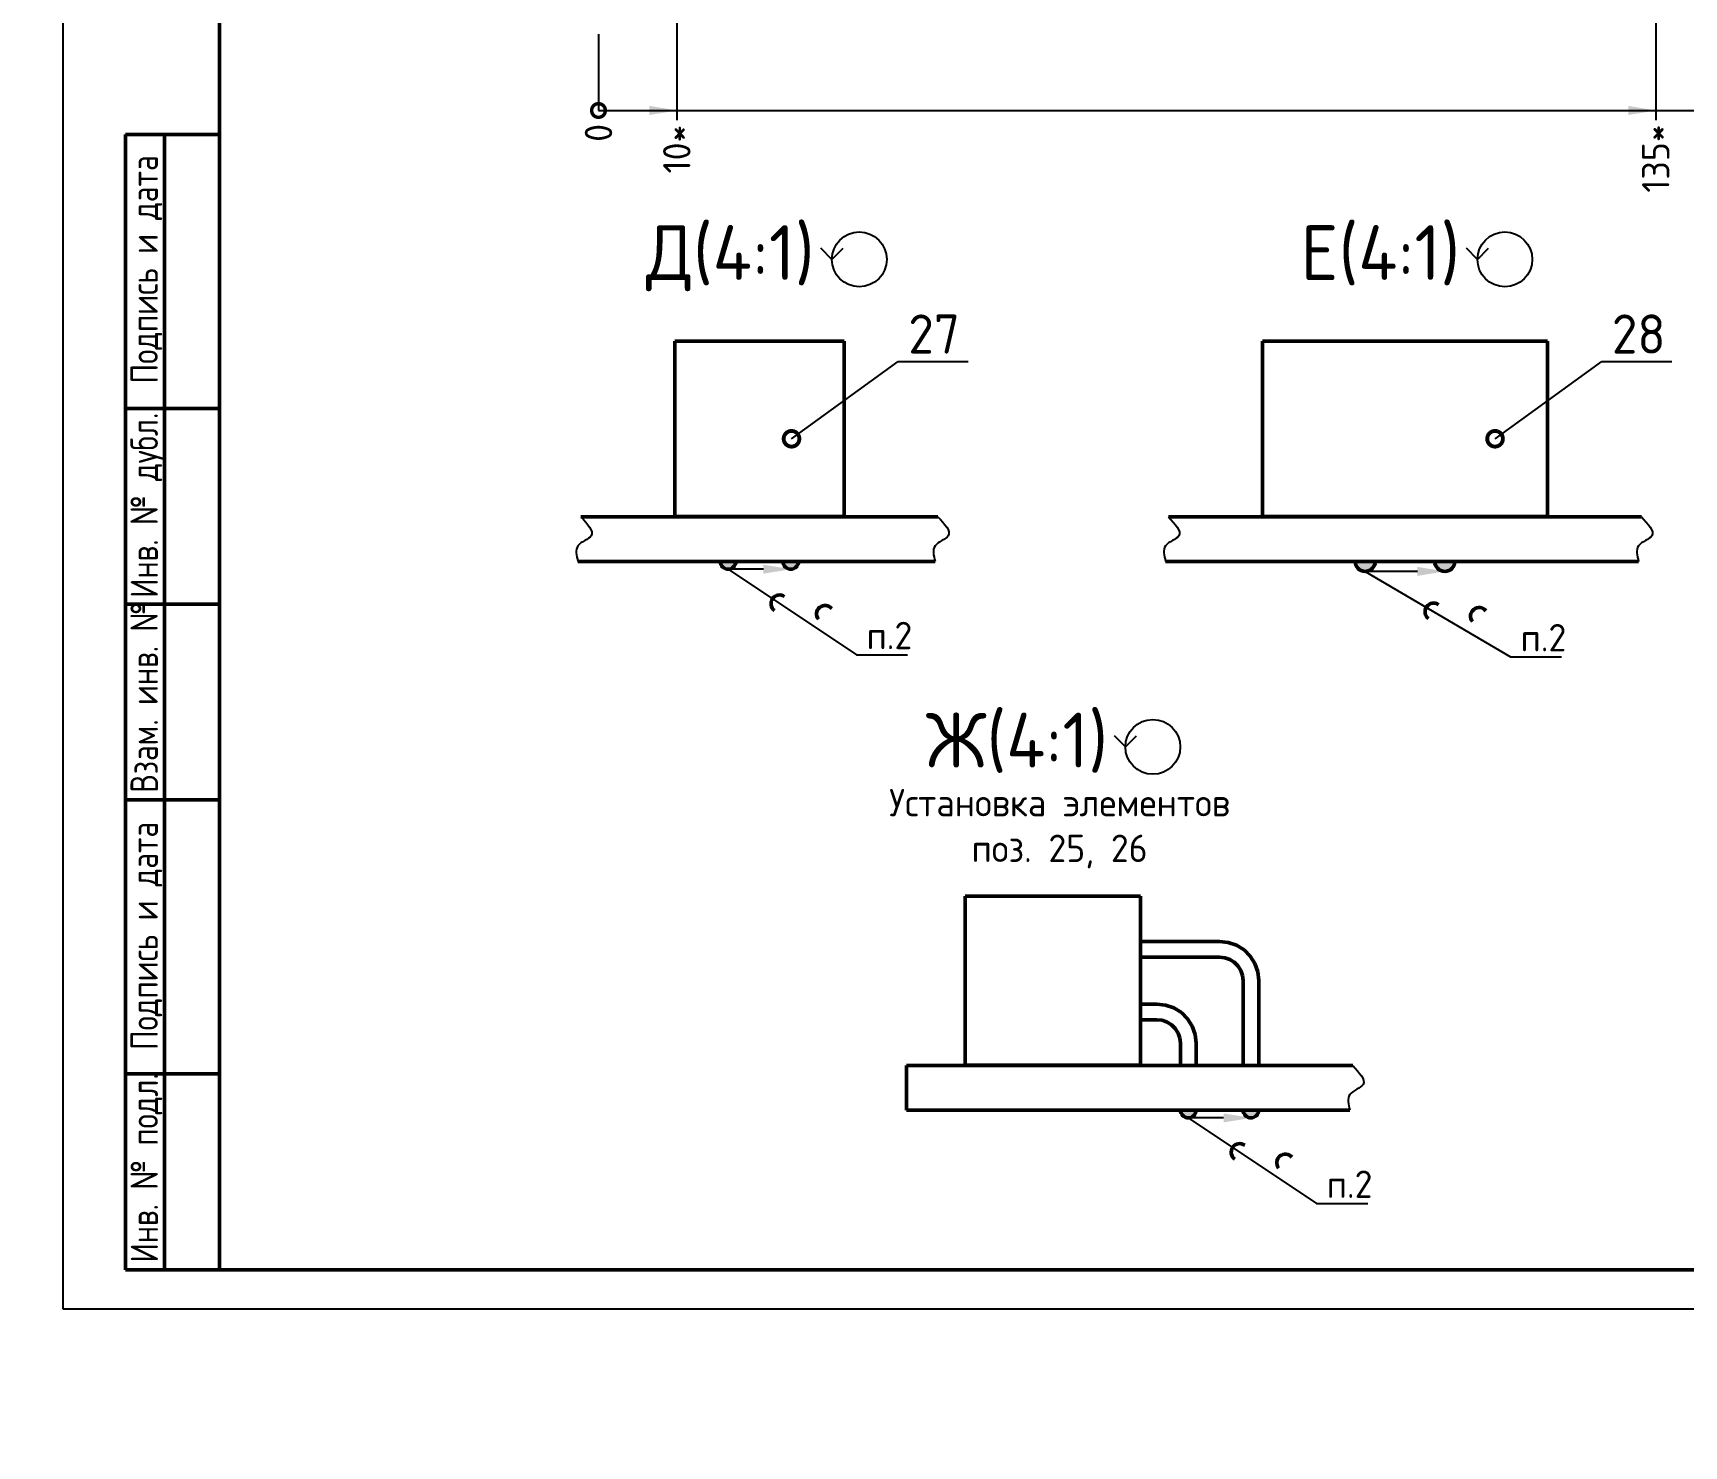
# Model space of a CAD drawing. Header units: millimetres. Extents: x -55 to 2039, y 0 to 512.
# Drawn here: x 830.3 to 1041.1, y 0 to 180.5 of the extents above; entities that cross this region are included whole.
import ezdxf
from ezdxf import colors
from ezdxf.entities.mleader import LeaderData, LeaderLine
from ezdxf.enums import TextEntityAlignment as Align
from ezdxf.math import Vec2, Vec3

# ---------------------------------------------------------------- set-up
doc = ezdxf.new("R2010")
doc.units = ezdxf.units.MM
doc.linetypes.add('Сплошная', pattern=[0])
doc.layers.add('Виды', color=30, linetype='Continuous')
doc.layers.add('Размеры', color=121, linetype='Continuous')
doc.layers.add('текст', color=2, linetype='Continuous', lineweight=30)
doc.styles.add('GOST TYPE B', font='', dxfattribs={"height": 3.5})
doc.styles.add('Поз. GOST TYPE B', font='', dxfattribs={"height": 5})
doc.styles.get('GOST TYPE B').set_extended_font_data('GOST type B')
doc.styles.get('Поз. GOST TYPE B').set_extended_font_data('GOST type B')
doc.dimstyles.new('Ординатный размер GOST', dxfattribs={"dimscale": 0, "dimtxt": 3.5, "dimasz": 3.5, "dimexe": 1.25, "dimexo": 0, "dimgap": 0.8, "dimtad": 0, "dimjust": 4, "dimtxsty": 'GOST TYPE B', "dimblk1": 'DOTSMALL', "dimblk2": 'OBLIQUE', "dimsah": 1, "dimcen": 5, "dimse1": 1, "dimadec": 3, "dimazin": 2, "dimtm": 1e-09, "dimtfac": 0.75, "dimtmove": 1, "dimatfit": 3, "dimfxl": 1, "dimtolj": 1, "dimlwd": 25, "dimlwe": 25, "dimarcsym": 0})
doc.dimstyles.new('Ординатный размер стрелки GOST', dxfattribs={"dimscale": 0, "dimtxt": 3.5, "dimasz": 3.5, "dimexe": 1.25, "dimexo": 0, "dimgap": 0.8, "dimtad": 0, "dimjust": 4, "dimtxsty": 'GOST TYPE B', "dimblk1": 'NONE', "dimsah": 1, "dimcen": 5, "dimse1": 1, "dimadec": 3, "dimazin": 2, "dimtm": 1e-09, "dimtfac": 0.75, "dimtmove": 2, "dimatfit": 3, "dimfxl": 1, "dimtolj": 1, "dimlwd": 25, "dimlwe": 25, "dimarcsym": 0})

# ---------------------------------------------------------------- blocks, each defined once
blk = doc.blocks.new('Вид с →')
at = {"linetype": 'Continuous', "lineweight": 25, "transparency": 16777216}
for q in [(28.03, 4.05), (30.86, 4.05)]:
    blk.add_line((29.44, 2.63), q, dxfattribs=at)
blk.add_circle((32.94, 2.63), 3.5, dxfattribs=at)
blk.add_circle((32.94, 2.63), 3.5, dxfattribs=at)
at = {"linetype": 'Continuous', "lineweight": 50, "transparency": 16777216, "style": 'GOST TYPE B'}
blk.add_attdef('ВИД(_:_)', text='', height=7, dxfattribs=at).set_placement((27.23, 3.5), align=Align.MIDDLE_RIGHT)
blk = doc.blocks.new('_DotSmall')
at = {"color": 0, "linetype": 'ByBlock', "lineweight": 60, "const_width": 0.5}
blk.add_lwpolyline([(-0.0625, 0, 1), (0.0625, 0, 1)], format="xyb", close=True, dxfattribs=at)
blk = doc.blocks.new('*D93')
at = {"layer": 'Defpoints', "color": 0, "linetype": 'Continuous', "lineweight": 50, "transparency": 16777216}
for p in [(902.46, 180.31), (902.46, 180.31), (902.46, 170.57)]:
    blk.add_point(p, dxfattribs=at)
at = {"layer": 'Размеры', "color": 0, "lineweight": 25, "transparency": 16777216}
blk.add_line((902.46, 180.31), (902.46, 170.57), dxfattribs=at)
at = {"layer": 'Размеры', "color": 0, "linetype": 'Continuous', "lineweight": 50, "transparency": 16777216, "insert": (902.46, 167.71), "char_height": 3.5, "attachment_point": 5, "rotation": 90, "style": 'GOST TYPE B'}
blk.add_mtext('\\A1;0', dxfattribs=at)
blk = doc.blocks.new('_Oblique')
at = {"color": 0, "linetype": 'ByBlock', "lineweight": -2}
blk.add_line((-0.5, -0.5), (0.5, 0.5), dxfattribs=at)
blk = doc.blocks.new('*D69')
at = {"layer": 'Defpoints', "color": 0, "linetype": 'Continuous', "lineweight": 50, "transparency": 16777216}
for p in [(912.46, 206.82), (902.46, 200.96), (912.46, 170.57)]:
    blk.add_point(p, dxfattribs=at)
at = {"layer": 'Размеры', "color": 0, "lineweight": 25, "transparency": 16777216}
blk.add_line((912.46, 206.82), (912.46, 169.32), dxfattribs=at)
at = {"layer": 'Размеры', "color": 0, "linetype": 'Сплошная', "lineweight": 25, "transparency": 16777216}
blk.add_line((902.46, 170.57), (908.96, 170.57), dxfattribs=at)
at = {"layer": 'Размеры', "color": 0, "linetype": 'Continuous', "lineweight": 50, "transparency": 16777216}
blk.add_solid([(908.96, 171.16), (908.96, 169.99), (912.46, 170.57)], dxfattribs=at)
at = {"layer": 'Размеры', "color": 0, "linetype": 'Continuous', "lineweight": 25, "transparency": 16777216, "xscale": 3.5, "yscale": 3.5, "zscale": 3.5, "rotation": 180}
blk.add_blockref('_DotSmall', (902.46, 170.57), dxfattribs=at)
at = {"layer": 'Размеры', "color": 0, "linetype": 'Continuous', "lineweight": 50, "transparency": 16777216, "insert": (912.46, 165.64), "char_height": 3.5, "attachment_point": 5, "rotation": 90, "style": 'GOST TYPE B'}
blk.add_mtext('\\A1;10*', dxfattribs=at)
blk = doc.blocks.new('*D80')
at = {"layer": 'Defpoints', "color": 0, "linetype": 'Continuous', "lineweight": 50, "transparency": 16777216}
for p in [(902.46, 210.7), (1037.46, 202.78), (1037.46, 170.57)]:
    blk.add_point(p, dxfattribs=at)
at = {"layer": 'Размеры', "color": 0, "lineweight": 25, "transparency": 16777216}
blk.add_line((1037.46, 202.78), (1037.46, 169.32), dxfattribs=at)
at = {"layer": 'Размеры', "color": 0, "linetype": 'Сплошная', "lineweight": 25, "transparency": 16777216}
blk.add_line((902.46, 170.57), (1033.96, 170.57), dxfattribs=at)
at = {"layer": 'Размеры', "color": 0, "linetype": 'Continuous', "lineweight": 50, "transparency": 16777216}
blk.add_solid([(1033.96, 171.16), (1033.96, 169.99), (1037.46, 170.57)], dxfattribs=at)
at = {"layer": 'Размеры', "color": 0, "linetype": 'Continuous', "lineweight": 50, "transparency": 16777216, "insert": (1037.46, 164.43), "char_height": 3.5, "attachment_point": 5, "rotation": 90, "style": 'GOST TYPE B'}
blk.add_mtext('\\A1;135*', dxfattribs=at)
blk = doc.blocks.new('_None')
blk = doc.blocks.new('*D81')
at = {"layer": 'Defpoints', "color": 0, "linetype": 'Continuous', "lineweight": 50, "transparency": 16777216}
for p in [(902.46, 210.7), (1162.46, 207.78), (1162.46, 170.57)]:
    blk.add_point(p, dxfattribs=at)
at = {"layer": 'Размеры', "color": 0, "lineweight": 25, "transparency": 16777216}
blk.add_line((1162.46, 207.78), (1162.46, 169.32), dxfattribs=at)
at = {"layer": 'Размеры', "color": 0, "linetype": 'Сплошная', "lineweight": 25, "transparency": 16777216}
blk.add_line((902.46, 170.57), (1158.96, 170.57), dxfattribs=at)
at = {"layer": 'Размеры', "color": 0, "linetype": 'Continuous', "lineweight": 50, "transparency": 16777216}
blk.add_solid([(1158.96, 171.16), (1158.96, 169.99), (1162.46, 170.57)], dxfattribs=at)
at = {"layer": 'Размеры', "color": 0, "linetype": 'Continuous', "lineweight": 50, "transparency": 16777216, "insert": (1162.46, 164.07), "char_height": 3.5, "attachment_point": 5, "rotation": 90, "style": 'GOST TYPE B'}
blk.add_mtext('\\A1;260*', dxfattribs=at)
blk = doc.blocks.new('*D82')
at = {"layer": 'Defpoints', "color": 0, "linetype": 'Continuous', "lineweight": 50, "transparency": 16777216}
for p in [(902.46, 210.7), (1172.46, 180.26), (1172.46, 170.57)]:
    blk.add_point(p, dxfattribs=at)
at = {"layer": 'Размеры', "color": 0, "lineweight": 25, "transparency": 16777216}
blk.add_line((1172.46, 180.26), (1172.46, 169.32), dxfattribs=at)
at = {"layer": 'Размеры', "color": 0, "linetype": 'Сплошная', "lineweight": 25, "transparency": 16777216}
blk.add_line((902.46, 170.57), (1168.96, 170.57), dxfattribs=at)
at = {"layer": 'Размеры', "color": 0, "linetype": 'Continuous', "lineweight": 50, "transparency": 16777216}
blk.add_solid([(1168.96, 171.16), (1168.96, 169.99), (1172.46, 170.57)], dxfattribs=at)
at = {"layer": 'Размеры', "color": 0, "linetype": 'Continuous', "lineweight": 50, "transparency": 16777216, "insert": (1172.46, 164.07), "char_height": 3.5, "attachment_point": 5, "rotation": 90, "style": 'GOST TYPE B'}
blk.add_mtext('\\A1;270*', dxfattribs=at)

msp = doc.modelspace()

# ---------------------------------------------------------------- hatches: boundary and pattern name
at = {"linetype": 'Continuous', "lineweight": 25}
h = msp.add_hatch(color=256, dxfattribs=at)
h.dxf.hatch_style = 1
h.paths.add_polyline_path([(920.0107, 112.9815), (918.0107, 112.9815, 1)])
h.paths.add_polyline_path([(928.0107, 112.9815), (926.0107, 112.9815, 1)])
h = msp.add_hatch(color=256, dxfattribs=at)
h.dxf.hatch_style = 1
h.paths.add_polyline_path([(1001.6479, 112.9815), (999.0879, 112.9815, 1)])
h.paths.add_polyline_path([(1011.8079, 112.9815), (1009.2479, 112.9815, 1)])
h = msp.add_hatch(color=256, dxfattribs=at)
h.dxf.hatch_style = 1
h.paths.add_polyline_path([(978.7717, 42.9009), (976.7717, 42.9009, 1)])
h.paths.add_polyline_path([(986.7717, 42.9009), (984.7717, 42.9009, 1)])

# ---------------------------------------------------------------- linework, layer by layer
at = {"lineweight": 50}
for p, q in [((854.0605, 309.5126), (854.0605, 22.5126)), ((842.0605, 167.5126), (854.0605, 167.5126)), ((842.0605, 22.5126), (842.0605, 167.5126)), ((847.0605, 167.5126), (847.0605, 22.5126)), ((912.2107, 118.7215), (912.2107, 141.1215)), ((912.2107, 141.1215), (933.8107, 141.1215)), ((933.8107, 118.7215), (933.8107, 141.1215)), ((987.2479, 118.7203), (987.2479, 141.1203)), ((987.2479, 141.1203), (1023.6479, 141.1203)), ((1023.6479, 118.7203), (1023.6479, 141.1203)), ((842.0605, 132.5126), (847.0605, 132.5126)), ((847.0605, 132.5126), (854.0605, 132.5126)), ((945.8107, 118.6695), (900.2107, 118.6695)), ((912.2107, 118.7215), (933.8107, 118.7215)), ((918.0107, 118.6695), (918.0107, 118.7215)), ((920.0107, 118.6695), (920.0107, 118.7215)), ((926.0107, 118.6695), (926.0107, 118.7215)), ((928.0107, 118.7215), (928.0107, 118.6695)), ((1035.6479, 118.6695), (975.2479, 118.6695)), ((987.2479, 118.7203), (1023.6479, 118.7203)), ((999.0879, 118.6695), (999.0879, 118.7203)), ((1001.6479, 118.6695), (1001.6479, 118.7203)), ((1009.2479, 118.6695), (1009.2479, 118.7203)), ((1011.8079, 118.7203), (1011.8079, 118.6695)), ((945.4298, 112.9815), (899.8298, 112.9815)), ((920.0107, 112.9815), (918.0107, 112.9815)), ((928.0107, 112.9815), (926.0107, 112.9815)), ((1035.2669, 112.9815), (974.8669, 112.9815)), ((1001.6479, 112.9815), (999.0879, 112.9815)), ((1011.8079, 112.9815), (1009.2479, 112.9815)), ((842.0605, 107.5126), (847.0605, 107.5126)), ((847.0605, 107.5126), (854.0605, 107.5126)), ((842.0605, 82.5126), (847.0605, 82.5126)), ((847.0605, 82.5126), (854.0605, 82.5126)), ((949.2917, 48.6398), (949.2917, 70.2398)), ((971.6917, 70.2398), (949.2917, 70.2398)), ((971.6917, 48.6398), (971.6917, 70.2398)), ((971.6917, 64.4398), (981.7717, 64.4398)), ((981.7717, 64.4398), (982.8843, 64.3144)), ((982.8843, 64.3144), (983.9411, 63.9446)), ((983.9411, 63.9446), (984.8892, 63.3489)), ((984.8892, 63.3489), (985.6809, 62.5572)), ((981.7717, 62.4398), (971.6917, 62.4398)), ((981.7717, 62.4398), (982.4393, 62.3646)), ((982.4393, 62.3646), (983.0734, 62.1427)), ((983.0734, 62.1427), (983.6422, 61.7853)), ((983.6422, 61.7853), (984.1172, 61.3102)), ((984.1172, 61.3102), (984.4746, 60.7414)), ((985.6809, 62.5572), (986.2766, 61.6092)), ((986.2766, 61.6092), (986.6463, 60.5524)), ((984.4746, 60.7414), (984.6965, 60.1073)), ((984.6965, 60.1073), (984.7717, 59.4398)), ((984.7717, 59.4398), (984.7717, 48.589)), ((986.6463, 60.5524), (986.7717, 59.4398)), ((986.7717, 59.4398), (986.7717, 48.589)), ((973.7717, 56.4398), (971.6917, 56.4398)), ((973.7717, 56.4398), (974.8843, 56.3144)), ((974.8843, 56.3144), (975.9411, 55.9446)), ((975.9411, 55.9446), (976.8892, 55.3489)), ((976.8892, 55.3489), (977.6809, 54.5572)), ((973.7717, 54.4398), (971.6917, 54.4398)), ((973.7717, 54.4398), (974.4393, 54.3646)), ((974.4393, 54.3646), (975.0734, 54.1427)), ((975.0734, 54.1427), (975.6422, 53.7853)), ((975.6422, 53.7853), (976.1172, 53.3102)), ((976.1172, 53.3102), (976.4746, 52.7414)), ((976.4746, 52.7414), (976.6965, 52.1073)), ((977.6809, 54.5572), (978.2766, 53.6092)), ((978.2766, 53.6092), (978.6463, 52.5524)), ((976.6965, 52.1073), (976.7717, 51.4398)), ((976.7717, 51.4398), (976.7717, 48.589)), ((978.6463, 52.5524), (978.7717, 51.4398)), ((978.7717, 51.4398), (978.7717, 48.589)), ((998.7717, 48.589), (941.7717, 48.589)), ((971.6917, 48.6398), (949.2917, 48.6398)), ((842.0605, 47.5126), (847.0605, 47.5126)), ((847.0605, 47.5126), (854.0605, 47.5126)), ((998.3908, 42.9009), (941.7717, 42.9009)), ((978.7717, 42.9009), (976.7717, 42.9009)), ((986.7717, 42.9009), (984.7717, 42.9009)), ((854.0605, 22.5126), (842.0605, 22.5126))]:
    msp.add_line(p, q, dxfattribs=at)
at = {"linetype": 'Continuous', "lineweight": 50}
msp.add_line((941.7717, 48.589), (941.7717, 42.9009), dxfattribs=at)
msp.add_lwpolyline([(834.0605, 17.5126), (1428.0605, 17.5126), (1428.0605, 437.5126), (834.0605, 437.5126)], close=True)
at = {"lineweight": 50}
msp.add_lwpolyline([(854.0605, 22.5126), (1423.0605, 22.5126), (1423.0605, 432.5126), (854.0605, 432.5126)], close=True, dxfattribs=at)
at = {"linetype": 'Continuous', "lineweight": 50}
for centre, radius in [((919.0107, 112.9815), 1), ((927.0107, 112.9815), 1), ((1000.3679, 112.9815), 1.28), ((1010.5279, 112.9815), 1.28), ((977.7717, 42.9009), 1), ((985.7717, 42.9009), 1)]:
    msp.add_arc(centre, radius, 180, 0, dxfattribs=at)
at = {"linetype": 'Continuous', "lineweight": 25}
for points in [[(900.2107, 118.6695), (901.531, 116.263), (899.8298, 114.9628), (899.8298, 112.9815)], [(945.8107, 118.6695), (947.131, 116.263), (945.4298, 114.9628), (945.4298, 112.9815)], [(975.2479, 118.6695), (976.5681, 116.263), (974.8669, 114.9628), (974.8669, 112.9815)], [(1035.6479, 118.6695), (1036.9681, 116.263), (1035.2669, 114.9628), (1035.2669, 112.9815)], [(998.7717, 48.589), (1000.092, 46.1825), (998.3908, 44.8823), (998.3908, 42.9009)]]:
    msp.add_spline(points, degree=3, dxfattribs=at)
at = {"layer": 'текст', "linetype": 'Continuous', "lineweight": 50}
for centre, start, end in [((925.5818, 107.6009), 54.57969, 234.57969), ((1009.099, 106.5593), 54.57969, 234.57969), ((931.3959, 106.2655), 38.668816, 218.668816), ((1014.913, 105.9855), 38.668816, 218.668816), ((984.3428, 37.5204), 54.57969, 234.57969), ((990.1568, 36.185), 38.668816, 218.668816)]:
    msp.add_arc(centre, 1.0933, start, end, dxfattribs=at)

# ---------------------------------------------------------------- texts
at = {"color": 0, "style": 'GOST TYPE B', "width": 0.85}
for s, p in [('Подпись и дата', (846.1971, 135.6966)), ('Инв. № дубл.', (846.1971, 108.3104)), ('Взам. инв. №', (846.1971, 83.4238)), ('Подпись и дата', (846.1971, 50.5714)), ('Инв. № подл.', (846.2076, 23.4205))]:
    msp.add_text(s, height=3.5, rotation=90, dxfattribs=at).set_placement(p)
at = {"layer": 'текст', "linetype": 'Continuous', "lineweight": 25, "insert": (961.3421, 78.8432), "char_height": 3.5, "attachment_point": 5, "style": 'GOST TYPE B'}
msp.add_mtext_dynamic_manual_height_columns('Установка элементов поз. 25, 26', width=52.76607, gutter_width=17.5, heights=[0], dxfattribs=at)

# ---------------------------------------------------------------- dimensions: what is measured, and where the dimension line sits
at = {"layer": 'Размеры', "linetype": 'Continuous', "lineweight": 50}
for base, p1, p2, override, picture, middle in [((1037.4613, 170.5732), (902.4613, 210.7003), (1037.4613, 202.7841), {"dimscale": 1}, '*D80', (1037.4613, 164.4254)), ((1162.4613, 170.5732), (902.4613, 210.7003), (1162.4613, 207.7841), {"dimscale": 1}, '*D81', (1162.4613, 164.0715)), ((1172.4613, 170.5732), (902.4613, 210.7003), (1172.4613, 180.2618), {"dimscale": 1}, '*D82', (1172.4613, 164.0715)), ((912.4613, 170.5732), (902.4613, 200.9602), (912.4613, 206.8189), {"dimscale": 1, "dimblk1": 'DotSmall'}, '*D69', (912.4613, 165.6383))]:
    dim = msp.add_linear_dim(base=base, p1=p1, p2=p2, text='<>*', dimstyle='Ординатный размер стрелки GOST', override=override, dxfattribs=at)
    dim.commit()
    dim.dimension.update_dxf_attribs({"geometry": picture, "text_midpoint": middle})
dim = msp.add_ordinate_dim(feature_location=(902.4612654366, 180.3133647922), offset=(0.0000000225, -9.7401646871), dtype=1, origin=(902.4612654366, 180.3133647922), dimstyle='Ординатный размер GOST', override={"dimscale": 1, "dimgap": 2}, dxfattribs=at)
dim.commit()
dim.dimension.update_dxf_attribs({"geometry": '*D93', "text_midpoint": (902.4612654591, 167.7068634714)})

# ---------------------------------------------------------------- leaders
at = {"layer": 'Виды', "linetype": 'Continuous', "lineweight": 25}
ml = msp.add_multileader_block('Standard', dxfattribs=at)
ml.set_content('Вид с →', color=256)
ml.set_attribute('ВИД(_:_)', 'А(2:1)', width=0)
ml.set_leader_properties(linetype='Сплошная', lineweight=25)
ml.set_arrow_properties(name='DOTSMALL')
ml.build(insert=Vec2(0, 0))
ml.multileader.update_dxf_attribs({"leader_type": 0, "has_dogleg": 0, "text_left_attachment_type": 6, "text_right_attachment_type": 6, "dogleg_length": 0.3, "arrow_head_size": 1, "block_connection_type": 1})
ctx = ml.context
ctx.base_point, ctx.char_height, ctx.arrow_head_size, ctx.landing_gap_size, ctx.plane_origin = Vec3(1329.0713, 395.8731), 3.5, 1, 1, Vec3(1329.0713, 395.8731)
ctx.left_attachment, ctx.right_attachment, ctx.attachment_type = 6, 6, 1
notes = []
notes.append((ctx, [(0, (0, 0, 0), (0, 0), (1, 0), 1, [])]))
ctx.block.insert = Vec3(1329.0713, 395.8731)
ml = msp.add_multileader_block('Standard', dxfattribs=at)
ml.set_content('Вид с →', color=256)
ml.set_attribute('ВИД(_:_)', 'Б(4:1)', width=0)
ml.set_leader_properties(linetype='Сплошная', lineweight=25)
ml.set_arrow_properties(name='DOTSMALL')
ml.build(insert=Vec2(0, 0))
ml.multileader.update_dxf_attribs({"leader_type": 0, "has_dogleg": 0, "text_left_attachment_type": 6, "text_right_attachment_type": 6, "dogleg_length": 0.3, "arrow_head_size": 1, "block_connection_type": 1})
ctx = ml.context
ctx.base_point, ctx.char_height, ctx.arrow_head_size, ctx.landing_gap_size, ctx.plane_origin = Vec3(1332.1634, 311.4002), 3.5, 1, 1, Vec3(1332.1634, 311.4002)
ctx.left_attachment, ctx.right_attachment, ctx.attachment_type = 6, 6, 1
notes.append((ctx, [(0, (0, 0, 0), (0, 0), (1, 0), 1, [])]))
ctx.block.insert = Vec3(1332.1634, 311.4002)
ml = msp.add_multileader_block('Standard', dxfattribs=at)
ml.set_content('Вид с →', color=256)
ml.set_attribute('ВИД(_:_)', 'Г(4:1)', width=0)
ml.set_leader_properties(linetype='Сплошная', lineweight=25)
ml.set_arrow_properties(name='DOTSMALL')
ml.build(insert=Vec2(0, 0))
ml.multileader.update_dxf_attribs({"leader_type": 0, "has_dogleg": 0, "text_left_attachment_type": 6, "text_right_attachment_type": 6, "dogleg_length": 0.3, "arrow_head_size": 1, "block_connection_type": 1})
ctx = ml.context
ctx.base_point, ctx.char_height, ctx.arrow_head_size, ctx.landing_gap_size, ctx.plane_origin = Vec3(1332.5517, 152.5076), 3.5, 1, 1, Vec3(1332.5517, 152.5076)
ctx.left_attachment, ctx.right_attachment, ctx.attachment_type = 6, 6, 1
notes.append((ctx, [(0, (0, 0, 0), (0, 0), (1, 0), 1, [])]))
ctx.block.insert = Vec3(1332.5517, 152.5076)
ml = msp.add_multileader_block('Standard', dxfattribs=at)
ml.set_content('Вид с →', color=256)
ml.set_attribute('ВИД(_:_)', 'Д(4:1)', width=0)
ml.set_leader_properties(linetype='Сплошная', lineweight=25)
ml.set_arrow_properties(name='DOTSMALL')
ml.build(insert=Vec2(0, 0))
ml.multileader.update_dxf_attribs({"leader_type": 0, "has_dogleg": 0, "text_left_attachment_type": 6, "text_right_attachment_type": 6, "dogleg_length": 0.3, "arrow_head_size": 1, "block_connection_type": 1})
ctx = ml.context
ctx.base_point, ctx.char_height, ctx.arrow_head_size, ctx.landing_gap_size, ctx.plane_origin = Vec3(902.827, 148.9233), 3.5, 1, 1, Vec3(902.827, 148.9233)
ctx.left_attachment, ctx.right_attachment, ctx.attachment_type = 6, 6, 1
notes.append((ctx, [(0, (0, 0, 0), (0, 0), (1, 0), 1, [])]))
ctx.block.insert = Vec3(902.827, 148.9233)
ml = msp.add_multileader_block('Standard', dxfattribs=at)
ml.set_content('Вид с →', color=256)
ml.set_attribute('ВИД(_:_)', 'Е(4:1)', width=0)
ml.set_leader_properties(linetype='Сплошная', lineweight=25)
ml.set_arrow_properties(name='DOTSMALL')
ml.build(insert=Vec2(0, 0))
ml.multileader.update_dxf_attribs({"leader_type": 0, "has_dogleg": 0, "text_left_attachment_type": 6, "text_right_attachment_type": 6, "dogleg_length": 0.3, "arrow_head_size": 1, "block_connection_type": 1})
ctx = ml.context
ctx.base_point, ctx.char_height, ctx.arrow_head_size, ctx.landing_gap_size, ctx.plane_origin = Vec3(985.2642, 148.9221), 3.5, 1, 1, Vec3(985.2642, 148.9221)
ctx.left_attachment, ctx.right_attachment, ctx.attachment_type = 6, 6, 1
notes.append((ctx, [(0, (0, 0, 0), (0, 0), (1, 0), 1, [])]))
ctx.block.insert = Vec3(985.2642, 148.9221)
ml = msp.add_multileader_block('Standard', dxfattribs=at)
ml.set_content('Вид с →', color=256)
ml.set_attribute('ВИД(_:_)', 'Ж(4:1)', width=0)
ml.set_leader_properties(linetype='Сплошная', lineweight=25)
ml.set_arrow_properties(name='DOTSMALL')
ml.build(insert=Vec2(0, 0))
ml.multileader.update_dxf_attribs({"leader_type": 0, "has_dogleg": 0, "text_left_attachment_type": 6, "text_right_attachment_type": 6, "dogleg_length": 0.3, "arrow_head_size": 1, "block_connection_type": 1})
ctx = ml.context
ctx.base_point, ctx.char_height, ctx.arrow_head_size, ctx.landing_gap_size, ctx.plane_origin = Vec3(940.308, 86.6578), 3.5, 1, 1, Vec3(940.308, 86.6578)
ctx.left_attachment, ctx.right_attachment, ctx.attachment_type = 6, 6, 1
notes.append((ctx, [(0, (0, 0, 0), (0, 0), (1, 0), 1, [])]))
ctx.block.insert = Vec3(940.308, 86.6578)
at = {"layer": 'текст', "linetype": 'Continuous', "lineweight": 25}
ml = msp.add_multileader_mtext('Standard', dxfattribs=at)
ml.set_content('27', color=256, style='Поз. GOST TYPE B')
ml.set_leader_properties(linetype='Сплошная', lineweight=25)
ml.set_arrow_properties(name='DOTSMALL')
ml.build(insert=Vec2(0, 0))
ml.multileader.update_dxf_attribs({"text_left_attachment_type": 6, "text_right_attachment_type": 6, "dogleg_length": 0.3})
ctx = ml.context
ctx.base_point, ctx.char_height, ctx.landing_gap_size, ctx.plane_origin = Vec3(941.0237, 138.5211), 5, 1, Vec3(916.0148, 171.1292)
ctx.left_attachment, ctx.right_attachment = 6, 6
notes.append((ctx, [(1, (1, 1, 0), (940.7237, 138.5211), (1, 0), 0.3, [(0, [(927.1094, 128.6418)], 0, [])])]))
ctx.mtext.insert, ctx.mtext.flow_direction = Vec3(942.0237, 144.5211), 5
ml = msp.add_multileader_mtext('Standard', dxfattribs=at)
ml.set_content('28', color=256, style='Поз. GOST TYPE B')
ml.set_leader_properties(linetype='Сплошная', lineweight=25)
ml.set_arrow_properties(name='DOTSMALL')
ml.build(insert=Vec2(0, 0))
ml.multileader.update_dxf_attribs({"text_left_attachment_type": 6, "text_right_attachment_type": 6, "dogleg_length": 0.3})
ctx = ml.context
ctx.base_point, ctx.char_height, ctx.landing_gap_size, ctx.plane_origin = Vec3(1030.8609, 138.5211), 5, 1, Vec3(1005.8519, 171.1292)
ctx.left_attachment, ctx.right_attachment = 6, 6
notes.append((ctx, [(1, (1, 1, 0), (1030.5609, 138.5211), (1, 0), 0.3, [(0, [(1016.9465, 128.6418)], 0, [])])]))
ctx.mtext.insert, ctx.mtext.flow_direction = Vec3(1031.8609, 144.5211), 5
ml = msp.add_multileader_mtext('Standard', dxfattribs=at)
ml.set_content('п.2', color=256, style='Поз. GOST TYPE B')
ml.set_leader_properties(linetype='Сплошная', lineweight=25)
ml.build(insert=Vec2(0, 0))
ml.multileader.update_dxf_attribs({"text_left_attachment_type": 6, "text_right_attachment_type": 6, "dogleg_length": 0.3, "arrow_head_size": 3.5})
ctx = ml.context
ctx.base_point, ctx.char_height, ctx.arrow_head_size, ctx.landing_gap_size, ctx.plane_origin = Vec3(935.6849, 101.0659), 3.5, 3.5, 1, Vec3(936.5952, 104.3599)
ctx.left_attachment, ctx.right_attachment = 6, 6
notes.append((ctx, [(0, (1, 1, 0), (935.3849, 101.0659), (1, 0), 0.3, [(0, [(927.0107, 111.9815), (919.0107, 111.9815)], 0, [])])]))
ctx.mtext.insert, ctx.mtext.width, ctx.mtext.flow_direction = Vec3(936.6849, 105.2659), 5.19802, 5
ml = msp.add_multileader_mtext('Standard', dxfattribs=at)
ml.set_content('п.2', color=256, style='Поз. GOST TYPE B')
ml.set_leader_properties(linetype='Сплошная', lineweight=25)
ml.build(insert=Vec2(0, 0))
ml.multileader.update_dxf_attribs({"text_left_attachment_type": 6, "text_right_attachment_type": 6, "dogleg_length": 0.3, "arrow_head_size": 3.5})
ctx = ml.context
ctx.base_point, ctx.char_height, ctx.arrow_head_size, ctx.landing_gap_size, ctx.plane_origin = Vec3(1019.202, 100.7859), 3.5, 3.5, 1, Vec3(1020.1124, 104.0799)
ctx.left_attachment, ctx.right_attachment = 6, 6
notes.append((ctx, [(0, (1, 1, 0), (1018.902, 100.7859), (1, 0), 0.3, [(0, [(1010.5279, 111.7015), (1000.3679, 111.7015)], 0, [])])]))
ctx.mtext.insert, ctx.mtext.width, ctx.mtext.flow_direction = Vec3(1020.202, 104.9859), 5.19802, 5
ml = msp.add_multileader_mtext('Standard', dxfattribs=at)
ml.set_content('п.2', color=256, style='Поз. GOST TYPE B')
ml.set_leader_properties(linetype='Сплошная', lineweight=25)
ml.build(insert=Vec2(0, 0))
ml.multileader.update_dxf_attribs({"text_left_attachment_type": 6, "text_right_attachment_type": 6, "dogleg_length": 0.3, "arrow_head_size": 3.5})
ctx = ml.context
ctx.base_point, ctx.char_height, ctx.arrow_head_size, ctx.landing_gap_size, ctx.plane_origin = Vec3(994.4459, 30.9853), 3.5, 3.5, 1, Vec3(995.3562, 34.2793)
ctx.left_attachment, ctx.right_attachment = 6, 6
notes.append((ctx, [(0, (1, 1, 0), (994.1459, 30.9853), (1, 0), 0.3, [(0, [(985.7717, 41.9009), (977.7717, 41.9009)], 0, [])])]))
ctx.mtext.insert, ctx.mtext.width, ctx.mtext.flow_direction = Vec3(995.4459, 35.1853), 5.19802, 5
for ctx, leaders in notes:
    for number, flags, end, landing, length, lines in leaders:
        leader = LeaderData()
        leader.index, (leader.has_last_leader_line, leader.has_dogleg_vector, leader.attachment_direction) = number, flags
        leader.last_leader_point, leader.dogleg_vector, leader.dogleg_length = Vec3(end), Vec3(landing), length
        for number, points, colour, breaks in lines:
            line = LeaderLine()
            line.index, line.vertices, line.color, line.breaks = number, Vec3.list(points), colors.encode_raw_color(colour), breaks
            leader.lines.append(line)
        ctx.leaders.append(leader)

doc.saveas('drawing.dxf')
